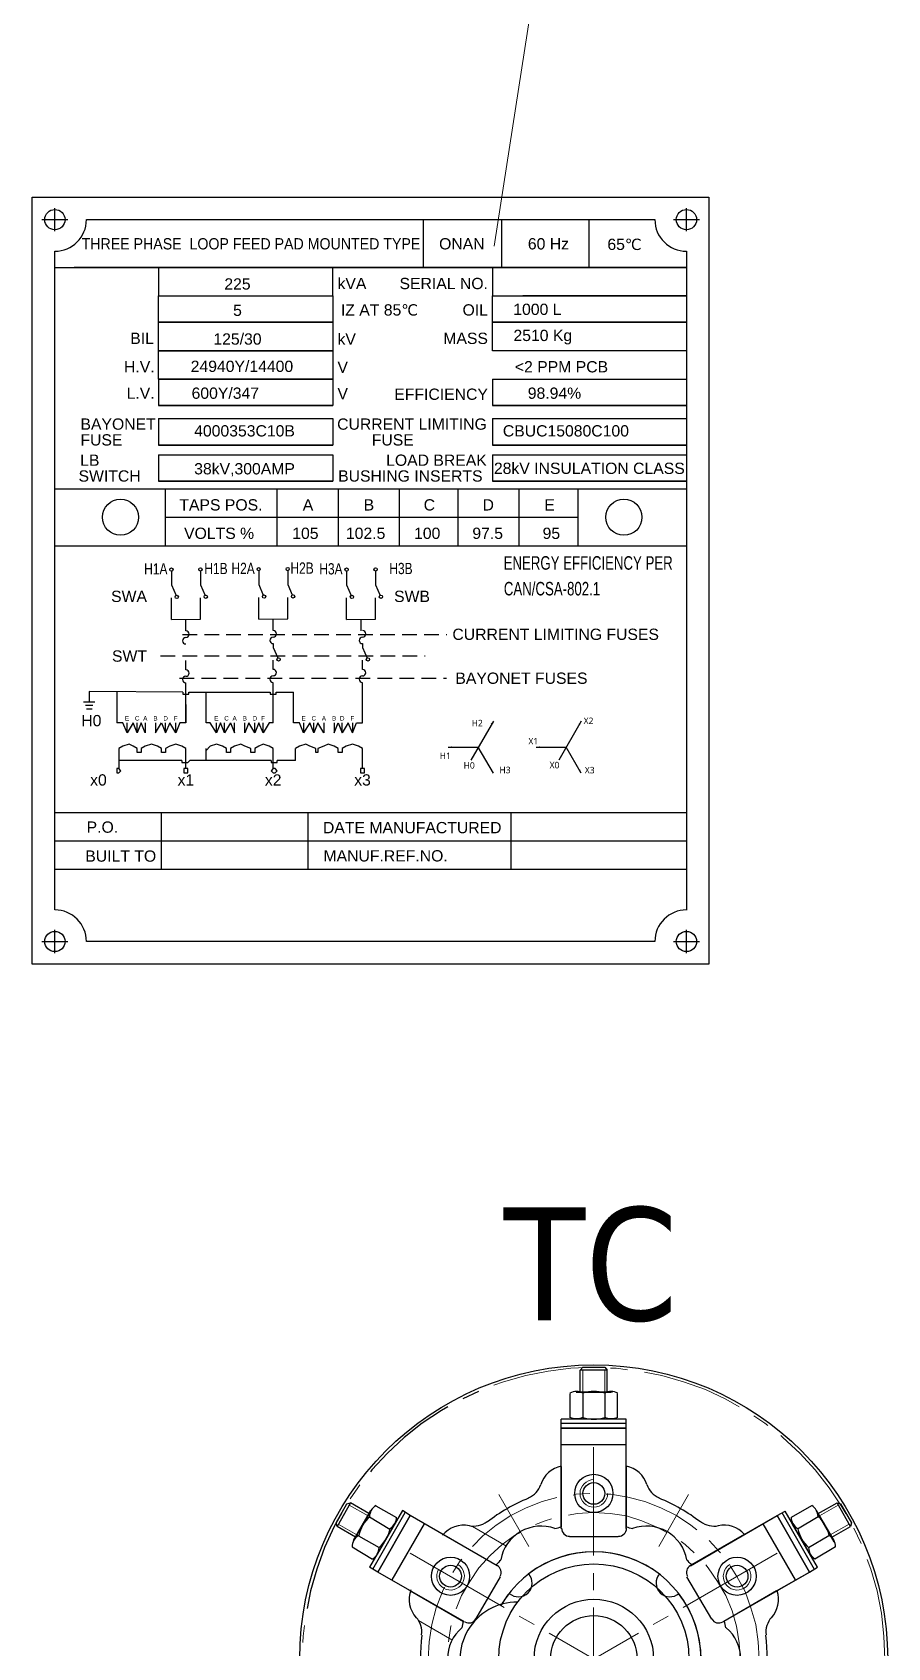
# Model space of a CAD drawing. Header units: millimetres. Extents: x 124493 to 133608, y -169944 to -164394.
# Drawn here: x 126822.2 to 127011.8, y -165937.2 to -165579.3 of the extents above; entities that cross this region are included whole.
import ezdxf
from ezdxf.enums import TextEntityAlignment as Align

# ---------------------------------------------------------------- set-up
doc = ezdxf.new("R2010")
doc.units = ezdxf.units.MM
doc.header["$LTSCALE"] = 13
doc.linetypes.add('CENTER', pattern=[50.8, 31.75, -6.35, 6.35, -6.35])
doc.linetypes.add('DASHED', pattern=[0.75, 0.5, -0.25])
for name, color, linetype in [('01', 7, 'Continuous'), ('2', 3, 'Continuous'), ('3中心线层', 1, 'CENTER'), ('4虚线层', 6, 'DASHED'), ('CORE', 5, 'Continuous'), ('PDF_几何图形', 7, 'Continuous'), ('´ÖÊµÏß', 7, 'Continuous'), ('µã»®Ïß', 7, 'Continuous'), ('Ï¸ÊµÏß', 7, 'Continuous'), ('Ï¸Ïß', 7, 'Continuous'), ('粗实线', 4, 'Continuous')]:
    doc.layers.add(name, color=color, linetype=linetype)
doc.layers.add('标注、文本', color=3, linetype='Continuous', lineweight=25)
doc.layers.add('铁心', color=3, linetype='Continuous', lineweight=0)
doc.styles.add('Arial_txtstyle_2.50_0_0', font='arial.ttf')
doc.styles.add('Note Text (ANSI)', font='arial.ttf')
doc.styles.add('Tahoma$001', font='tahoma.ttf', dxfattribs={"height": 2.159784})
doc.styles.add('宋体', font='Microsoft YaHei.ttf', dxfattribs={"width": 0.6})

# ---------------------------------------------------------------- blocks, each defined once
blk = doc.blocks.new('A$C1C575266')
at = {"layer": '01', "color": 4}
for points in [[(301.6, 163.55), (298.75, 162.22)], [(296, 160.71), (294.84, 160.09), (291.28, 157.77), (287.99, 155.11), (284.88, 152.26), (282.04, 149.15), (281.77, 148.8)], [(276.44, 141.15), (275.1, 138.75), (273.33, 134.93), (271.9, 130.93), (270.75, 126.93), (270.13, 123.73)]]:
    blk.add_lwpolyline(points, dxfattribs=at)
blk.add_circle((322.77, 114.45), 54, dxfattribs=at)
at = {"layer": '´ÖÊµÏß', "color": 7, "lineweight": 25}
for points in [[(316.8, 138.39), (316.8, 156.8)], [(328.71, 156.8), (316.8, 156.8)], [(316.8, 149.77), (316.8, 156.8), (328.71, 156.8), (316.8, 156.8)], [(328.71, 138.39), (328.71, 156.8)], [(328.71, 149.77), (328.71, 156.8)], [(328.71, 153.77), (316.8, 153.77)], [(316.8, 149.77), (316.8, 138.66)], [(316.8, 149.77), (316.8, 138.66)], [(328.71, 149.77), (328.71, 138.66)], [(328.71, 149.77), (328.71, 138.66)], [(289.06, 140.79), (283.1, 130.39)], [(289.15, 126.93), (283.1, 130.39), (289.06, 140.79), (283.1, 130.39)], [(305.06, 131.55), (289.06, 140.79)], [(295.11, 137.33), (289.06, 140.79)], [(340.53, 131.55), (356.45, 140.79)], [(350.4, 137.33), (356.45, 140.79), (362.4, 130.39), (356.45, 140.79)], [(362.4, 130.39), (356.45, 140.79)], [(291.64, 139.28), (285.68, 128.97)], [(295.11, 137.33), (304.8, 131.73)], [(295.11, 137.33), (304.8, 131.73)], [(327.29, 136.88), (318.31, 136.88)], [(350.4, 137.33), (340.71, 131.73)], [(350.4, 137.33), (340.71, 131.73)], [(359.83, 128.97), (353.87, 139.28)], [(299.02, 121.24), (283.1, 130.39)], [(305.6, 129.5), (301.06, 121.77)], [(344.45, 121.77), (339.91, 129.5)], [(346.49, 121.24), (362.4, 130.39)], [(356.36, 126.93), (362.4, 130.39)], [(289.15, 126.93), (298.84, 121.33)], [(289.15, 126.93), (298.84, 121.33)], [(356.36, 126.93), (346.67, 121.33)], [(356.36, 126.93), (346.67, 121.33)], [(299.02, 107.63), (283.1, 98.39)], [(289.15, 101.95), (298.84, 107.55)], [(289.15, 101.95), (298.84, 107.55)], [(301.06, 107.1), (305.6, 99.37)], [(339.91, 99.37), (344.45, 107.1)], [(346.49, 107.63), (362.4, 98.39)], [(356.36, 101.95), (346.67, 107.55)], [(356.36, 101.95), (346.67, 107.55)], [(289.15, 101.95), (283.1, 98.39)], [(356.36, 101.95), (362.4, 98.39), (356.45, 88.08), (362.4, 98.39)], [(283.1, 98.39), (289.06, 88.08)], [(295.11, 91.54), (289.06, 88.08), (283.1, 98.39), (289.06, 88.08)], [(285.68, 99.9), (291.64, 89.59)], [(353.87, 89.59), (359.83, 99.9)], [(356.45, 88.08), (362.4, 98.39)], [(305.06, 97.32), (289.06, 88.08)], [(295.11, 91.54), (304.8, 97.14)], [(295.11, 91.54), (304.8, 97.14)], [(340.53, 97.32), (356.45, 88.08)], [(350.4, 91.54), (340.71, 97.14)], [(350.4, 91.54), (340.71, 97.14)], [(318.31, 91.99), (327.29, 91.99)], [(316.8, 90.48), (316.8, 72.07)], [(316.8, 79.01), (316.8, 90.21)], [(328.71, 90.48), (328.71, 72.07)], [(328.71, 79.01), (328.71, 90.21)], [(350.4, 91.54), (356.45, 88.08)], [(322.49, 84.34), (322.49, 86.03)], [(323.11, 84.34), (323.11, 86.03)], [(320.71, 84.34), (322.49, 84.34)], [(320.71, 83.72), (322.49, 83.72)], [(322.49, 82.03), (322.49, 83.72)], [(323.11, 84.34), (324.8, 84.34)], [(323.11, 82.03), (323.11, 83.72)], [(323.11, 83.72), (324.8, 83.72)], [(316.8, 79.1), (316.8, 72.07)], [(328.71, 79.1), (328.71, 72.07), (316.8, 72.07), (328.71, 72.07)], [(316.8, 75.1), (328.71, 75.1)], [(316.8, 72.07), (328.71, 72.07)]]:
    blk.add_lwpolyline(points, dxfattribs=at)
for centre, radius in [((322.8, 144.84), 3.51), ((322.8, 144.84), 2), ((296.48, 129.64), 3.51), ((296.48, 129.64), 2), ((322.8, 114.44), 17.47), ((349.11, 129.64), 3.51), ((349.11, 129.64), 2), ((322.8, 114.44), 10.98), ((322.8, 114.44), 7.96), ((296.48, 99.23), 3.51), ((296.48, 99.23), 2), ((349.11, 99.23), 3.51), ((349.11, 99.23), 2), ((322.8, 84.03), 4.22)]:
    blk.add_circle(centre, radius, dxfattribs=at)
for points in [[(316.82, 149.85), (315.04, 149.49), (313.59, 148.19), (313.04, 146.46)], [(332.56, 146.46), (332, 148.19), (330.56, 149.49), (328.78, 149.85)], [(332.56, 146.46), (332, 148.19), (330.56, 149.49), (328.78, 149.85)], [(310.78, 144.02), (311.86, 144.46), (312.69, 145.36), (313.05, 146.48)], [(332.54, 146.48), (332.9, 145.36), (333.74, 144.46), (334.82, 144.02)], [(332.54, 146.48), (332.9, 145.36), (333.74, 144.46), (334.82, 144.02)], [(310.79, 143.96), (308.08, 142.86), (305.54, 141.39), (303.24, 139.6)], [(342.36, 139.6), (340.05, 141.39), (337.51, 142.86), (334.81, 143.96)], [(299.91, 138.93), (301.06, 138.68), (302.25, 138.95), (303.18, 139.67)], [(342.42, 139.67), (343.34, 138.95), (344.54, 138.68), (345.68, 138.93)], [(299.95, 138.9), (298.1, 139.3), (296.19, 138.63), (295, 137.17)], [(316.81, 138.64), (316.41, 138.54), (316.01, 138.43), (315.62, 138.32)], [(316.89, 138.44), (316.89, 137.63), (317.54, 136.97), (318.35, 136.97)], [(327.33, 136.97), (328.14, 136.97), (328.8, 137.63), (328.8, 138.44)], [(329.98, 138.32), (329.58, 138.44), (329.18, 138.54), (328.78, 138.64)], [(350.47, 137.32), (349.27, 138.68), (347.42, 139.29), (345.65, 138.9)], [(334.85, 130.01), (327.75, 135.5), (317.84, 135.5), (310.74, 130.01)], [(305.71, 132.59), (305.41, 132.31), (305.11, 132.02), (304.83, 131.72)], [(305.58, 129.62), (305.98, 130.32), (305.74, 131.21), (305.04, 131.62)], [(340.56, 131.62), (339.85, 131.21), (339.61, 130.32), (340.02, 129.62)], [(340.77, 131.72), (340.48, 132.02), (340.19, 132.31), (339.89, 132.6)], [(289.21, 127.15), (288.54, 125.38), (288.92, 123.39), (290.19, 122)], [(307.23, 126.49), (306.68, 125.79), (306.19, 125.05), (305.74, 124.28)], [(338.37, 102.38), (343.86, 109.48), (343.86, 119.39), (338.37, 126.49)], [(355.41, 122), (356.63, 123.34), (357.03, 125.24), (356.46, 126.96)], [(291.16, 118.87), (291.32, 120.03), (290.96, 121.2), (290.17, 122.07)], [(299.13, 121.26), (299.83, 120.85), (300.73, 121.09), (301.13, 121.79)], [(344.46, 121.79), (344.87, 121.09), (345.77, 120.85), (346.47, 121.26)], [(355.43, 122.07), (354.64, 121.2), (354.28, 120.03), (354.44, 118.87)], [(291.23, 118.79), (290.83, 115.9), (290.83, 112.97), (291.23, 110.08)], [(298.84, 121.36), (298.73, 120.96), (298.62, 120.56), (298.53, 120.16)], [(347.07, 120.16), (346.97, 120.56), (346.87, 120.96), (346.75, 121.36)], [(354.37, 110.08), (354.77, 112.97), (354.77, 115.9), (354.37, 118.79)], [(290.17, 106.89), (290.96, 107.76), (291.32, 108.93), (291.16, 110.09)], [(354.44, 110.09), (354.28, 108.93), (354.64, 107.76), (355.43, 106.89)], [(290.19, 106.88), (288.97, 105.53), (288.57, 103.63), (289.14, 101.91)], [(298.53, 108.72), (298.62, 108.31), (298.73, 107.91), (298.84, 107.52)], [(301.13, 107.17), (300.73, 107.87), (299.83, 108.11), (299.13, 107.71)], [(346.47, 107.71), (345.77, 108.11), (344.87, 107.87), (344.46, 107.17)], [(346.76, 107.52), (346.87, 107.91), (346.98, 108.31), (347.07, 108.72)], [(356.46, 101.91), (357.03, 103.63), (356.63, 105.53), (355.41, 106.88)], [(305.89, 104.34), (306.3, 103.66), (306.74, 103.01), (307.23, 102.38)], [(305.04, 97.34), (305.74, 97.75), (305.98, 98.64), (305.58, 99.34)], [(310.74, 98.86), (317.84, 93.37), (327.76, 93.37), (334.85, 98.86)], [(340.02, 99.34), (339.61, 98.64), (339.85, 97.75), (340.56, 97.34)], [(304.83, 97.15), (305.11, 96.85), (305.41, 96.56), (305.71, 96.28)], [(339.89, 96.28), (340.19, 96.56), (340.48, 96.85), (340.77, 97.15)], [(318.35, 91.99), (317.54, 91.99), (316.89, 91.33), (316.89, 90.52)], [(328.8, 90.52), (328.8, 91.33), (328.14, 91.99), (327.33, 91.99)], [(295.12, 91.55), (296.33, 90.19), (298.17, 89.58), (299.95, 89.97)], [(303.18, 89.29), (302.25, 90.01), (301.06, 90.28), (299.91, 90.03)], [(303.24, 89.27), (305.54, 87.48), (308.08, 86.02), (310.79, 84.92)], [(315.62, 90.56), (316.01, 90.44), (316.41, 90.33), (316.81, 90.23)], [(328.78, 90.23), (329.18, 90.33), (329.58, 90.44), (329.98, 90.56)], [(334.81, 84.92), (337.51, 86.02), (340.05, 87.48), (342.36, 89.27)], [(345.68, 90.03), (344.54, 90.28), (343.34, 90.01), (342.42, 89.29)], [(345.65, 89.97), (347.42, 89.58), (349.27, 90.19), (350.47, 91.55)], [(323.1, 86.1), (322.9, 86.13), (322.7, 86.13), (322.49, 86.1)], [(313.05, 82.49), (312.69, 83.6), (311.86, 84.5), (310.78, 84.94)], [(320.73, 84.34), (320.7, 84.13), (320.7, 83.93), (320.73, 83.73)], [(324.87, 83.73), (324.9, 83.93), (324.9, 84.13), (324.87, 84.34)], [(334.82, 84.94), (333.74, 84.5), (332.9, 83.6), (332.54, 82.49)], [(313.04, 82.41), (313.59, 80.68), (315.04, 79.38), (316.82, 79.02)], [(322.49, 81.97), (322.7, 81.94), (322.9, 81.94), (323.1, 81.97)], [(328.78, 79.02), (330.56, 79.38), (332, 80.68), (332.56, 82.41)]]:
    blk.add_open_spline(points, degree=3, dxfattribs=at)
for points, knots in [([(315.66, 138.39), (313.58, 139.14), (311.27, 138.94), (309.35, 137.83), (307.43, 136.72), (306.1, 134.83), (305.71, 132.65)], [0, 0, 0, 0, 1, 1, 1, 2, 2, 2, 2]), ([(339.88, 132.65), (339.49, 134.83), (338.16, 136.73), (336.24, 137.83), (334.33, 138.94), (332.02, 139.14), (329.93, 138.39)], [0, 0, 0, 0, 1, 1, 1, 2, 2, 2, 2]), ([(305.89, 104.34), (310.44, 96.71), (319.54, 93.08), (328.1, 95.47), (336.66, 97.87), (342.55, 105.69), (342.49, 114.58), (342.42, 123.46), (336.42, 131.21), (327.83, 133.47), (319.23, 135.74), (310.19, 131.98), (305.74, 124.28)], [0, 0, 0, 0, 1, 1, 1, 2, 2, 2, 3, 3, 3, 4, 4, 4, 4]), ([(307.26, 126.49), (308.26, 125.61), (309.78, 125.66), (310.72, 126.6), (311.67, 127.55), (311.72, 129.06), (310.83, 130.07)], [0, 0, 0, 0, 1, 1, 1, 2, 2, 2, 2]), ([(334.85, 130.07), (333.97, 129.06), (334.02, 127.55), (334.96, 126.6), (335.91, 125.66), (337.43, 125.61), (338.43, 126.49)], [0, 0, 0, 0, 1, 1, 1, 2, 2, 2, 2]), ([(308.83, 124.88), (305.06, 124.94), (301.55, 122.96), (299.64, 119.71), (297.74, 116.45), (297.74, 112.42), (299.64, 109.16), (301.55, 105.91), (305.06, 103.93), (308.83, 103.99)], [0, 0, 0, 0, 1, 1, 1, 2, 2, 2, 3, 3, 3, 3]), ([(298.58, 120.18), (296.88, 118.75), (295.91, 116.65), (295.91, 114.44), (295.91, 112.22), (296.88, 110.12), (298.58, 108.69)], [0, 0, 0, 0, 1, 1, 1, 2, 2, 2, 2]), ([(347.11, 108.69), (348.8, 110.12), (349.78, 112.22), (349.78, 114.44), (349.78, 116.65), (348.8, 118.75), (347.11, 120.18)], [0, 0, 0, 0, 1, 1, 1, 2, 2, 2, 2]), ([(310.83, 98.89), (311.72, 99.9), (311.67, 101.41), (310.72, 102.36), (309.78, 103.3), (308.26, 103.35), (307.26, 102.47)], [0, 0, 0, 0, 1, 1, 1, 2, 2, 2, 2]), ([(338.43, 102.47), (337.43, 103.35), (335.91, 103.3), (334.96, 102.36), (334.02, 101.41), (333.97, 99.9), (334.85, 98.89)], [0, 0, 0, 0, 1, 1, 1, 2, 2, 2, 2]), ([(305.71, 96.31), (306.1, 94.13), (307.43, 92.24), (309.35, 91.13), (311.27, 90.02), (313.58, 89.82), (315.66, 90.57)], [0, 0, 0, 0, 1, 1, 1, 2, 2, 2, 2]), ([(329.93, 90.57), (332.02, 89.82), (334.33, 90.02), (336.24, 91.13), (338.16, 92.24), (339.49, 94.13), (339.88, 96.31)], [0, 0, 0, 0, 1, 1, 1, 2, 2, 2, 2])]:
    blk.add_open_spline(points, degree=3, knots=knots, dxfattribs=at)
at = {"layer": 'Ï¸ÊµÏß', "color": 7, "lineweight": 5}
for points, knots in [([(322.8, 147.37), (321.4, 147.37), (320.26, 146.24), (320.26, 144.84), (320.26, 143.44), (321.4, 142.31), (322.8, 142.31), (324.2, 142.31), (325.33, 143.44), (325.33, 144.84)], [0, 0, 0, 0, 1, 1, 1, 2, 2, 2, 3, 3, 3, 3]), ([(294.29, 130.9), (293.59, 129.69), (294.01, 128.14), (295.22, 127.44), (296.43, 126.74), (297.98, 127.16), (298.68, 128.37)], [0, 0, 0, 0, 1, 1, 1, 2, 2, 2, 2]), ([(347.76, 131.78), (346.59, 131.04), (346.23, 129.49), (346.95, 128.31), (347.68, 127.13), (349.22, 126.75), (350.41, 127.46), (351.6, 128.17), (352, 129.7), (351.31, 130.9)], [0, 0, 0, 0, 1, 1, 1, 2, 2, 2, 3, 3, 3, 3]), ([(298.68, 100.5), (298.16, 101.4), (297.15, 101.89), (296.13, 101.74), (295.1, 101.6), (294.27, 100.84), (294.02, 99.84), (293.78, 98.83), (294.16, 97.78), (295, 97.18), (295.84, 96.57), (296.97, 96.54), (297.84, 97.09)], [0, 0, 0, 0, 1, 1, 1, 2, 2, 2, 3, 3, 3, 4, 4, 4, 4]), ([(350.29, 101.48), (349.06, 102.12), (347.54, 101.66), (346.88, 100.44), (346.23, 99.22), (346.67, 97.7), (347.88, 97.02), (349.09, 96.35), (350.61, 96.77), (351.31, 97.97)], [0, 0, 0, 0, 1, 1, 1, 2, 2, 2, 3, 3, 3, 3])]:
    blk.add_open_spline(points, degree=3, knots=knots, dxfattribs=at)
blk.add_open_spline([(298.68, 128.37), (299.36, 129.55), (298.99, 131.05), (297.84, 131.78)], degree=3, dxfattribs=at)
at = {"layer": 'Ï¸Ïß', "color": 7, "lineweight": 30}
for points in [[(320.26, 167.46), (320.8, 168)], [(320.26, 163.46), (320.26, 167.46)], [(325.24, 167.46), (320.26, 167.46)], [(320.8, 168), (324.8, 168)], [(324.8, 168), (325.24, 167.46)], [(325.24, 163.46), (325.24, 167.46)], [(318.4, 163.2), (318.4, 158.75)], [(319.55, 163.46), (325.95, 163.46)], [(326.22, 163.46), (319.55, 163.46)], [(320.8, 163.2), (320.8, 158.75)], [(324.8, 163.2), (324.8, 158.75)], [(327.11, 163.2), (327.11, 158.75)], [(326.58, 158.49), (316.8, 158.49)], [(316.8, 156.8), (316.8, 158.49)], [(316.8, 157.77), (328.71, 157.77)], [(328.71, 158.49), (319.55, 158.49)], [(328.71, 156.8), (328.71, 158.49)], [(275.46, 139.46), (277.42, 142.93)], [(278.13, 143.11), (275.64, 138.75)], [(277.42, 142.93), (278.13, 143.11)], [(281.5, 141.15), (278.13, 143.11)], [(282.75, 142.57), (286.57, 140.44)], [(362.76, 142.57), (359.03, 140.44)], [(364, 141.15), (367.47, 143.11)], [(367.47, 143.11), (368.09, 142.93)], [(369.96, 138.75), (367.47, 143.11)], [(368.09, 142.93), (370.14, 139.46)], [(275.64, 138.75), (275.46, 139.46)], [(282.04, 141.95), (278.66, 136.17)], [(278.66, 136.17), (281.86, 141.68)], [(281.59, 140.53), (285.33, 138.31)], [(286.57, 139.82), (281.59, 131.28)], [(282.22, 130.93), (288.17, 141.33)], [(287.64, 141.68), (283.02, 133.68)], [(289.06, 140.79), (287.64, 141.68)], [(356.45, 140.79), (357.96, 141.59)], [(357.34, 141.33), (363.29, 130.93)], [(362.85, 133.15), (357.96, 141.59)], [(364, 140.53), (360.18, 138.31)], [(363.65, 141.68), (366.85, 136.17)], [(366.94, 135.91), (363.65, 141.68)], [(370.14, 139.46), (369.96, 138.75)], [(279.02, 136.79), (275.64, 138.75)], [(279.55, 137.06), (283.37, 134.93)], [(363.91, 131.28), (359.29, 139.19)], [(365.96, 137.06), (362.23, 134.84)], [(366.49, 136.79), (369.96, 138.75)], [(278.39, 135.02), (282.13, 132.79)], [(367.2, 135.02), (363.38, 132.79)], [(283.1, 130.39), (281.59, 131.28)], [(362.4, 130.39), (363.91, 131.28)], [(283.1, 98.39), (281.59, 97.59)], [(288.17, 87.54), (282.22, 97.94)], [(363.29, 97.94), (357.34, 87.54)], [(362.4, 98.39), (363.91, 97.59)], [(278.39, 93.86), (282.13, 96.08)], [(281.59, 97.59), (286.22, 89.68)], [(282.66, 95.72), (287.64, 87.19)], [(357.96, 87.19), (362.49, 95.19)], [(359.03, 89.05), (363.91, 97.59)], [(367.2, 93.86), (363.38, 96.08)], [(279.02, 92.08), (275.64, 90.03)], [(278.57, 92.97), (281.86, 87.19)], [(281.86, 87.19), (278.66, 92.7)], [(279.55, 91.81), (283.37, 93.94)], [(365.96, 91.81), (362.14, 93.94)], [(363.47, 86.92), (366.85, 92.7)], [(366.85, 92.7), (363.65, 87.19)], [(366.49, 92.08), (369.96, 90.03)], [(275.37, 89.41), (275.64, 90.12)], [(277.42, 85.94), (275.37, 89.41)], [(275.64, 90.12), (278.13, 85.77)], [(281.59, 88.34), (285.33, 90.57)], [(364, 88.34), (360.18, 90.48)], [(367.47, 85.77), (369.96, 90.03)], [(370.14, 89.41), (368.09, 85.94)], [(369.96, 90.03), (370.14, 89.41)], [(281.5, 87.72), (278.13, 85.77)], [(282.75, 86.3), (286.57, 88.43)], [(289.06, 88.08), (287.64, 87.19)], [(356.45, 88.08), (357.96, 87.19)], [(362.76, 86.3), (359.03, 88.43)], [(364, 87.72), (367.47, 85.77)], [(278.13, 85.77), (277.42, 85.94)], [(368.09, 85.94), (367.47, 85.77)], [(316.8, 72.07), (316.8, 70.39)], [(328.71, 72.07), (328.71, 70.39)], [(328.71, 71.1), (316.8, 71.1)], [(316.8, 70.39), (325.95, 70.39)], [(318.4, 65.67), (318.4, 70.03)], [(318.93, 70.39), (328.71, 70.39)], [(320.8, 65.67), (320.8, 70.03)], [(324.8, 65.67), (324.8, 70.03)], [(327.11, 65.67), (327.11, 70.03)], [(319.29, 65.41), (325.95, 65.41)], [(325.95, 65.41), (319.55, 65.41)], [(320.26, 65.41), (320.26, 61.41)], [(325.24, 65.41), (325.24, 61.41)], [(320.8, 60.87), (320.26, 61.41)], [(320.26, 61.41), (325.24, 61.41)], [(324.8, 60.87), (320.8, 60.87)], [(325.24, 61.41), (324.8, 60.87)]]:
    blk.add_lwpolyline(points, dxfattribs=at)
at = {"layer": 'Ï¸Ïß', "color": 7, "lineweight": 5}
for points in [[(320.8, 163.46), (320.8, 167.46)], [(324.8, 163.46), (324.8, 167.46)], [(281.33, 140.71), (277.86, 142.66)], [(364.27, 140.71), (367.65, 142.66)], [(279.28, 137.24), (275.81, 139.19)], [(366.23, 137.24), (369.69, 139.19)], [(279.28, 91.63), (275.81, 89.68)], [(366.23, 91.63), (369.69, 89.68)], [(281.33, 88.17), (277.86, 86.21)], [(364.27, 88.17), (367.65, 86.21)], [(320.8, 65.41), (320.8, 61.41)], [(324.8, 65.41), (324.8, 61.41)]]:
    blk.add_lwpolyline(points, dxfattribs=at)
at = {"layer": 'Ï¸Ïß', "color": 7, "lineweight": 30}
for points in [[(320.79, 163.25), (320.05, 163.65), (319.15, 163.65), (318.41, 163.26)], [(324.79, 163.25), (323.49, 163.65), (322.1, 163.65), (320.8, 163.25)], [(327.2, 163.25), (326.45, 163.65), (325.55, 163.65), (324.8, 163.25)], [(318.4, 158.87), (319.15, 158.47), (320.05, 158.47), (320.79, 158.87)], [(320.8, 158.78), (322.1, 158.39), (323.49, 158.39), (324.79, 158.78)], [(324.8, 158.87), (325.55, 158.47), (326.45, 158.47), (327.19, 158.87)], [(282.79, 142.64), (282.07, 142.19), (281.62, 141.41), (281.59, 140.57)], [(364, 140.57), (363.97, 141.41), (363.53, 142.19), (362.81, 142.63)], [(281.63, 140.57), (280.63, 139.65), (279.94, 138.44), (279.63, 137.12)], [(285.38, 138.42), (286.09, 138.87), (286.54, 139.64), (286.57, 140.49)], [(359.03, 140.49), (359.05, 139.64), (359.5, 138.87), (360.22, 138.42)], [(366.05, 137.12), (365.75, 138.44), (365.05, 139.65), (364.06, 140.57)], [(279.59, 137.12), (278.87, 136.68), (278.42, 135.9), (278.39, 135.06)], [(283.43, 134.97), (284.42, 135.9), (285.12, 137.1), (285.42, 138.43)], [(360.26, 138.34), (360.57, 137.01), (361.26, 135.81), (362.26, 134.88)], [(367.2, 135.05), (367.18, 135.9), (366.73, 136.68), (366.01, 137.12)], [(282.18, 132.82), (282.89, 133.27), (283.34, 134.04), (283.37, 134.89)], [(362.23, 134.89), (362.25, 134.04), (362.7, 133.27), (363.42, 132.82)], [(283.37, 93.98), (283.34, 94.83), (282.89, 95.6), (282.18, 96.05)], [(363.42, 96.05), (362.7, 95.6), (362.25, 94.83), (362.23, 93.98)], [(278.39, 93.91), (278.42, 93.06), (278.87, 92.28), (279.59, 91.84)], [(285.42, 90.53), (285.12, 91.86), (284.42, 93.06), (283.43, 93.99)], [(362.26, 93.99), (361.26, 93.06), (360.57, 91.86), (360.26, 90.53)], [(366.01, 91.84), (366.73, 92.28), (367.17, 93.06), (367.2, 93.9)], [(279.63, 91.84), (279.94, 90.52), (280.63, 89.31), (281.63, 88.39)], [(286.57, 88.47), (286.54, 89.32), (286.09, 90.09), (285.38, 90.54)], [(360.22, 90.54), (359.5, 90.09), (359.05, 89.32), (359.03, 88.47)], [(364.06, 88.39), (365.05, 89.31), (365.75, 90.52), (366.05, 91.84)], [(281.59, 88.39), (281.62, 87.55), (282.07, 86.77), (282.79, 86.33)], [(362.8, 86.32), (363.52, 86.77), (363.97, 87.55), (364, 88.39)], [(320.79, 70.09), (320.05, 70.49), (319.15, 70.49), (318.4, 70.09)], [(324.79, 70.09), (323.49, 70.49), (322.1, 70.49), (320.8, 70.09)], [(327.19, 70.09), (326.45, 70.49), (325.55, 70.49), (324.8, 70.09)], [(318.4, 65.71), (319.15, 65.31), (320.04, 65.31), (320.79, 65.71)], [(320.8, 65.71), (322.1, 65.31), (323.49, 65.31), (324.79, 65.71)], [(324.8, 65.71), (325.55, 65.31), (326.44, 65.31), (327.19, 65.7)]]:
    blk.add_open_spline(points, degree=3, dxfattribs=at)
at = {"layer": 'µã»®Ïß', "color": 1, "lineweight": 15, "true_color": 0xff0000}
for points in [[(322.75, 168), (318.58, 167.82), (314.4, 167.29), (310.31, 166.49), (306.22, 165.33), (304.44, 164.71)], [(328.98, 167.55), (326.93, 167.82), (325.87, 167.82)], [(349.51, 160.71), (347.02, 162.13), (343.29, 163.91), (339.29, 165.33), (335.29, 166.49), (332.09, 167.11)], [(354.76, 157.33), (354.22, 157.77), (352.18, 159.11)], [(369.07, 141.15), (368.36, 142.39), (366.05, 145.86), (363.47, 149.15), (360.63, 152.26), (357.51, 155.11), (357.16, 155.46)], [(322.75, 153.33), (322.75, 139.37)], [(322.75, 133.42), (322.75, 153.33)], [(279.82, 146.4), (279.46, 145.86), (278.04, 143.82)], [(316, 144.08), (313.33, 143.37), (310.4, 142.22), (307.55, 140.79), (304.89, 139.02), (302.4, 137.06), (300.53, 135.1)], [(310.84, 135.1), (305.33, 144.62)], [(322.04, 144.8), (319.55, 144.71), (319.02, 144.53)], [(341.69, 138.13), (340.62, 139.02), (337.96, 140.79), (335.11, 142.22), (332.18, 143.37), (329.07, 144.17), (325.95, 144.71), (325.07, 144.71)], [(334.76, 135.1), (340.18, 144.62)], [(315.02, 140.17), (313.86, 139.82), (312.09, 139.11)], [(336.18, 137.68), (334.4, 138.66), (331.64, 139.82), (328.8, 140.71), (325.78, 141.15), (322.75, 141.33), (319.73, 141.15), (318.13, 140.88)], [(309.33, 137.68), (308.44, 137.24), (305.95, 135.46), (303.73, 133.42), (301.68, 131.19), (300, 128.7), (298.48, 126.13), (297.51, 123.64)], [(306.66, 135.19), (300.53, 138.75)], [(371.92, 135.64), (370.58, 138.48)], [(306.31, 123.9), (289.06, 133.86)], [(341.25, 133.95), (339.56, 135.46), (338.84, 135.99)], [(356.45, 133.86), (339.2, 123.9)], [(346.05, 133.95), (345.33, 134.75), (344, 136.17)], [(298.57, 132.79), (298.13, 132.26), (296.88, 130.3)], [(349.69, 114.39), (349.51, 117.41), (348.98, 120.44), (348.18, 123.28), (347.02, 126.13), (345.51, 128.7), (343.82, 131.19), (343.38, 131.73)], [(353.16, 114.39), (352.98, 117.59), (352.54, 120.79), (351.65, 123.81), (350.58, 126.84), (349.07, 129.59), (347.82, 131.55)], [(376.27, 114.39), (376.09, 118.66), (375.65, 122.84), (374.85, 126.93), (373.69, 130.93), (372.98, 132.7)], [(295.37, 127.64), (295.02, 126.84), (293.86, 123.81), (293.06, 120.79), (292.53, 117.59), (292.35, 114.39), (292.53, 111.28), (292.71, 109.95)], [(322.75, 127.1), (322.75, 130.22)], [(311.82, 120.79), (309.06, 122.3)], [(322.75, 104.97), (322.75, 123.9)], [(336.44, 122.3), (333.69, 120.79)], [(269.68, 120.61), (269.41, 118.66), (269.33, 117.5)], [(296.71, 117.95), (290.57, 121.5)], [(296.62, 120.61), (296.53, 120.44), (296.08, 117.59)], [(331.02, 119.19), (314.58, 109.68)], [(331.02, 109.68), (314.58, 119.19)], [(269.24, 114.39), (269.41, 110.21), (269.86, 106.03), (270.75, 101.95), (271.9, 97.86), (272.53, 96.17)], [(296.26, 114.39), (283.9, 114.39)], [(302.04, 114.39), (290.84, 114.39)], [(322.13, 114.39), (295.2, 114.39)], [(295.82, 114.39), (296, 111.46), (296.53, 108.43), (297.33, 105.5), (298.48, 102.75), (300, 100.08), (301.68, 97.68), (302.13, 97.14)], [(302.66, 114.39), (299.46, 114.39)], [(308.44, 114.39), (305.24, 114.39)], [(324.8, 114.39), (305.77, 114.39)], [(322.75, 114.39), (311.55, 114.39)], [(319.46, 112.52), (322.75, 114.39)], [(322.75, 110.57), (322.75, 114.39), (326.58, 114.39)], [(322.75, 114.39), (342.49, 114.39)], [(331.11, 114.39), (327.91, 114.39)], [(361.6, 114.39), (346.67, 114.39), (334.31, 114.39)], [(346.67, 114.39), (354.67, 114.39)], [(348.98, 108.26), (348.98, 108.43), (349.51, 111.28)], [(352.54, 108.43), (352.98, 111.28), (352.98, 111.37)], [(375.92, 108.26), (376.09, 110.21), (376.18, 111.28)], [(293.33, 106.92), (293.86, 105.06), (294.22, 104.08)], [(311.82, 108.08), (309.06, 106.48)], [(336.44, 106.48), (333.69, 108.08)], [(306.31, 104.97), (289.06, 95.01)], [(336.18, 91.19), (337.07, 91.63), (339.56, 93.41), (341.78, 95.37), (343.82, 97.68), (345.51, 100.08), (347.02, 102.75), (348, 105.23)], [(356.45, 95.01), (339.2, 104.97)], [(341.69, 90.65), (343.11, 91.81), (345.33, 94.12), (347.38, 96.52), (349.07, 99.19), (350.58, 102.03), (351.65, 105.06), (351.82, 105.5)], [(369.07, 87.72), (370.49, 90.12), (372.18, 93.94), (373.69, 97.86), (374.85, 101.95), (375.47, 105.15)], [(295.37, 101.23), (296.44, 99.19), (298.13, 96.52), (300.17, 94.12), (302.4, 91.81), (304.89, 89.85), (307.55, 88.08)], [(322.75, 98.57), (322.75, 101.77)], [(304.35, 94.92), (305.95, 93.41), (306.75, 92.88)], [(322.75, 75.54), (322.75, 95.46)], [(322.75, 95.01), (322.75, 69.05)], [(273.68, 93.23), (274.93, 90.39)], [(310.84, 93.68), (305.33, 84.25)], [(334.76, 93.68), (340.18, 84.25)], [(309.33, 91.19), (311.11, 90.21), (313.86, 89.05), (316.8, 88.17), (319.73, 87.72), (322.75, 87.54), (325.78, 87.72), (327.47, 87.99)], [(330.49, 88.7), (331.64, 89.05), (333.42, 89.77)], [(276.44, 87.72), (277.15, 86.48), (279.46, 83.01), (282.04, 79.63), (284.88, 76.61), (287.99, 73.76), (288.35, 73.41)], [(310.31, 86.74), (310.4, 86.65), (313.06, 85.59)], [(316, 84.79), (316.44, 84.7), (319.55, 84.17), (322.75, 83.99), (325.95, 84.17), (329.07, 84.7), (332.18, 85.5), (333.87, 86.21)], [(336.62, 87.45), (337.96, 88.08), (339.2, 88.97)], [(365.69, 82.48), (366.05, 83.01), (367.47, 85.05)], [(349.51, 68.07), (350.76, 68.79), (354.22, 71.1), (357.51, 73.76), (360.63, 76.61), (363.47, 79.63), (363.74, 80.08)], [(290.84, 71.54), (291.28, 71.1), (293.42, 69.76)], [(296, 68.07), (298.48, 66.74), (302.31, 64.96), (306.22, 63.54), (310.31, 62.38), (313.51, 61.76)], [(343.91, 65.32), (346.76, 66.65)], [(322.75, 60.87), (326.93, 61.05), (331.11, 61.58), (335.29, 62.38), (339.29, 63.54), (341.07, 64.16)], [(316.53, 61.32), (318.58, 61.05), (319.64, 61.05)]]:
    blk.add_lwpolyline(points, dxfattribs=at)

msp = doc.modelspace()

# ---------------------------------------------------------------- linework, layer by layer
at = {"layer": '2', "linetype": 'Continuous'}
for p, q in [((126924.22, -165643.54), (126967.22, -165643.54)), ((126924.22, -165649.84), (126924.22, -165643.54)), ((126967.22, -165649.84), (126924.22, -165649.84)), ((126924.22, -165656.14), (126967.22, -165656.14)), ((126924.22, -165656.14), (126924.22, -165661.99)), ((126967.22, -165661.99), (126924.22, -165661.99)), ((126924.22, -165661.99), (126967.22, -165661.99)), ((126850.17, -165664.89), (126850.17, -165670.74)), ((126850.17, -165664.89), (126888.87, -165664.89)), ((126888.87, -165664.89), (126888.87, -165670.74)), ((126924.22, -165664.89), (126924.22, -165670.74)), ((126924.22, -165664.89), (126967.22, -165664.89)), ((126967.22, -165664.89), (126967.22, -165670.74)), ((126888.87, -165670.74), (126850.17, -165670.74)), ((126850.17, -165670.74), (126888.87, -165670.74)), ((126967.22, -165670.74), (126924.22, -165670.74)), ((126924.22, -165670.74), (126967.22, -165670.74)), ((126850.17, -165672.89), (126888.87, -165672.89)), ((126850.17, -165672.89), (126850.17, -165678.74)), ((126888.87, -165672.89), (126888.87, -165678.74)), ((126924.22, -165672.89), (126967.22, -165672.89)), ((126924.22, -165672.89), (126924.22, -165678.74)), ((126888.87, -165678.74), (126850.17, -165678.74)), ((126850.17, -165678.74), (126888.87, -165678.74)), ((126967.22, -165678.74), (126924.22, -165678.74)), ((126924.22, -165678.74), (126967.22, -165678.74)), ((126855.59, -165725.48), (126855.59, -165725.93)), ((126855.59, -165725.93), (126856.94, -165725.93)), ((126856.94, -165725.93), (126856.94, -165725.48)), ((126860.77, -165732.28), (126860.77, -165725.48)), ((126874.94, -165725.48), (126874.94, -165725.93)), ((126874.94, -165725.93), (126876.29, -165725.93)), ((126876.29, -165725.93), (126876.29, -165725.48)), ((126880.12, -165732.28), (126880.12, -165725.48))]:
    msp.add_line(p, q, dxfattribs=at)
at = {"layer": '2'}
for p, q in [((126855.59, -165725.48), (126834.84, -165725.38)), ((126856.94, -165725.48), (126874.94, -165725.48)), ((126876.29, -165725.48), (126880.12, -165725.48))]:
    msp.add_line(p, q, dxfattribs=at)
at = {"layer": '2', "linetype": 'Continuous'}
for points in [[(126908.87, -165620.79), (126908.87, -165631.39)], [(126926.22, -165620.79), (126926.22, -165631.39)], [(126945.57, -165620.79), (126945.57, -165631.39)], [(126827.22, -165631.39), (126967.22, -165631.39), (126831.52, -165631.39)], [(126850.17, -165631.39), (126850.17, -165637.69), (126888.87, -165637.69), (126888.87, -165631.39)], [(126924.22, -165631.39), (126924.22, -165637.69), (126967.22, -165637.69)], [(126888.87, -165643.54), (126850.17, -165643.54), (126850.17, -165637.69), (126888.87, -165637.69), (126888.87, -165643.54)], [(126967.22, -165643.54), (126924.22, -165643.54), (126924.22, -165637.69), (126967.22, -165637.69)], [(126930.97, -165637.69), (126967.22, -165637.69)], [(126967.22, -165637.69), (126930.97, -165637.69)], [(126850.17, -165649.84), (126850.17, -165643.54), (126888.87, -165643.54), (126888.87, -165649.84), (126850.17, -165649.84)], [(126850.17, -165656.14), (126850.17, -165649.84), (126888.87, -165649.84), (126888.87, -165656.14), (126850.17, -165656.14), (126850.17, -165661.99)], [(126850.17, -165656.14), (126888.87, -165656.14), (126888.87, -165661.99), (126850.17, -165661.99)], [(126850.17, -165661.99), (126888.87, -165661.99)], [(126827.22, -165680.44), (126967.22, -165680.44)], [(126851.77, -165693.04), (126851.77, -165680.44)], [(126876.52, -165693.04), (126876.52, -165680.44)], [(126890.02, -165680.44), (126890.02, -165693.04)], [(126903.52, -165680.44), (126903.52, -165693.04)], [(126916.57, -165680.44), (126916.57, -165693.04)], [(126930.07, -165680.44), (126930.07, -165693.04)], [(126943.12, -165680.44), (126943.12, -165693.04)], [(126851.77, -165686.74), (126943.12, -165686.74)], [(126827.22, -165693.04), (126967.22, -165693.04)], [(126853.05, -165709.38), (126853.05, -165704.61)], [(126859.48, -165709.35), (126859.48, -165704.58)], [(126872.4, -165709.3), (126872.4, -165704.52)], [(126878.83, -165709.27), (126878.83, -165704.49)], [(126891.88, -165709.38), (126891.88, -165704.61)], [(126898.31, -165709.35), (126898.31, -165704.58)], [(126856.27, -165711.94), (126856.27, -165709.37)], [(126875.62, -165711.85), (126875.62, -165709.28)], [(126895.09, -165711.94), (126895.09, -165709.37)], [(126856.27, -165732.28), (126856.27, -165723.42)], [(126875.62, -165732.28), (126875.62, -165723.42)], [(126895.42, -165732.28), (126895.42, -165723.42)], [(126840.97, -165725.48), (126840.97, -165732.28)], [(126856.27, -165732.28), (126856.27, -165728.23), (126856.27, -165732.28)], [(126845.47, -165734.53), (126844.57, -165732.28), (126843.22, -165734.53), (126842.32, -165732.28), (126840.97, -165732.28)], [(126843.22, -165734.53), (126843.22, -165732.28)], [(126847.27, -165732.28), (126847.27, -165734.53), (126846.37, -165732.28), (126845.47, -165734.53), (126845.47, -165732.28)], [(126849.52, -165732.28), (126849.52, -165734.53), (126850.87, -165732.28), (126851.77, -165734.53), (126851.77, -165732.28)], [(126852.67, -165732.28), (126851.77, -165734.53)], [(126854.02, -165734.53), (126852.67, -165732.28)], [(126856.27, -165732.28), (126854.92, -165732.28), (126854.02, -165734.53), (126854.02, -165732.28)], [(126863.02, -165734.53), (126861.67, -165732.28), (126860.77, -165732.28)], [(126866.17, -165732.28), (126864.82, -165734.53), (126863.92, -165732.28), (126863.02, -165734.53), (126863.02, -165732.28)], [(126864.82, -165734.53), (126864.82, -165732.28)], [(126866.17, -165732.28), (126867.07, -165734.53)], [(126867.07, -165734.53), (126867.07, -165732.28)], [(126875.62, -165732.28), (126874.72, -165732.28), (126873.37, -165734.53), (126872.47, -165732.28), (126871.57, -165734.53), (126870.22, -165732.28), (126869.32, -165734.53), (126869.32, -165732.28)], [(126871.57, -165734.53), (126871.57, -165732.28)], [(126873.37, -165734.53), (126873.37, -165732.28)], [(126882.37, -165732.28), (126882.37, -165734.53), (126881.47, -165732.28), (126880.12, -165732.28)], [(126886.87, -165732.28), (126886.87, -165734.53), (126885.52, -165732.28), (126884.62, -165734.53), (126883.72, -165732.28), (126882.37, -165734.53)], [(126884.62, -165734.53), (126884.62, -165732.28)], [(126889.12, -165732.28), (126889.12, -165734.53), (126890.02, -165732.28), (126890.92, -165734.53), (126890.92, -165732.28)], [(126892.27, -165732.28), (126890.92, -165734.53)], [(126893.17, -165732.28), (126893.17, -165734.53), (126892.27, -165732.28)], [(126893.17, -165734.53), (126894.07, -165732.28), (126895.42, -165732.28)], [(126845.47, -165737.94), (126844.57, -165737.49), (126843.67, -165737.04), (126842.32, -165737.49), (126841.42, -165737.94)], [(126841.42, -165737.94), (126841.42, -165742.44)], [(126845.47, -165738.84), (126845.47, -165737.94)], [(126846.37, -165738.84), (126845.47, -165738.84)], [(126850.87, -165737.94), (126849.97, -165737.49), (126848.62, -165737.04), (126847.27, -165737.49), (126846.37, -165737.94)], [(126846.37, -165737.94), (126846.37, -165738.84)], [(126850.87, -165738.84), (126850.87, -165737.94)], [(126851.77, -165738.84), (126850.87, -165738.84)], [(126856.27, -165737.94), (126855.37, -165737.49), (126854.02, -165737.04), (126852.67, -165737.49), (126851.77, -165737.94)], [(126851.77, -165737.94), (126851.77, -165738.84)], [(126856.27, -165742.44), (126856.27, -165737.94)], [(126865.27, -165737.94), (126864.37, -165737.49), (126863.02, -165737.04), (126861.67, -165737.49), (126860.77, -165738.39)], [(126860.77, -165740.64), (126860.77, -165737.94)], [(126865.27, -165738.84), (126865.27, -165737.94)], [(126866.17, -165738.84), (126865.27, -165738.84)], [(126870.67, -165737.94), (126869.32, -165737.49), (126868.42, -165737.04), (126867.07, -165737.49), (126866.17, -165737.94)], [(126866.17, -165737.94), (126866.17, -165738.84)], [(126870.67, -165738.84), (126870.67, -165737.94)], [(126871.57, -165738.84), (126870.67, -165738.84)], [(126875.62, -165737.94), (126874.72, -165737.49), (126873.37, -165737.04), (126872.47, -165737.49), (126871.57, -165737.94)], [(126871.57, -165737.94), (126871.57, -165738.84)], [(126875.62, -165742.44), (126875.62, -165737.94)], [(126875.62, -165737.94), (126875.62, -165737.94)], [(126885.07, -165737.94), (126883.72, -165737.49), (126882.82, -165737.04), (126881.47, -165737.49), (126880.57, -165737.94)], [(126880.57, -165740.64), (126880.57, -165737.94)], [(126885.07, -165738.84), (126885.07, -165737.94)], [(126885.52, -165738.84), (126885.07, -165738.84)], [(126890.02, -165737.94), (126889.12, -165737.49), (126887.77, -165737.04), (126886.87, -165737.49), (126885.52, -165737.94)], [(126885.52, -165737.94), (126885.52, -165738.84)], [(126890.02, -165738.84), (126890.02, -165737.94)], [(126890.92, -165738.84), (126890.02, -165738.84)], [(126895.42, -165737.94), (126894.52, -165737.49), (126893.17, -165737.04), (126891.82, -165737.49), (126890.92, -165737.94)], [(126890.92, -165737.94), (126890.92, -165738.84)], [(126895.42, -165742.44), (126895.42, -165737.94)], [(126841.87, -165742.89), (126841.42, -165742.44), (126841.42, -165742.44), (126840.97, -165742.44), (126840.97, -165742.89), (126840.97, -165743.34), (126841.42, -165743.34), (126841.42, -165743.34), (126841.87, -165742.89)], [(126855.37, -165740.64), (126841.42, -165740.64)], [(126855.37, -165740.64), (126855.37, -165741.09), (126856.27, -165741.09), (126856.72, -165741.09), (126857.17, -165740.64)], [(126856.72, -165742.89), (126856.72, -165742.44), (126856.27, -165742.44), (126855.82, -165742.44), (126855.82, -165742.89), (126855.82, -165743.34), (126856.27, -165743.34), (126856.72, -165743.34), (126856.72, -165742.89)], [(126875.17, -165740.64), (126857.17, -165740.64)], [(126875.17, -165740.64), (126875.17, -165741.09), (126875.62, -165741.09), (126876.52, -165741.09), (126876.52, -165740.64)], [(126876.52, -165742.89), (126876.07, -165742.44), (126875.62, -165742.44), (126875.62, -165742.44), (126875.17, -165742.89), (126875.62, -165743.34), (126875.62, -165743.34), (126876.07, -165743.34), (126876.52, -165742.89)], [(126880.57, -165740.64), (126876.52, -165740.64)], [(126895.87, -165742.89), (126895.87, -165742.44), (126895.42, -165742.44), (126894.97, -165742.44), (126894.97, -165742.89), (126894.97, -165743.34), (126895.42, -165743.34), (126895.87, -165743.34), (126895.87, -165742.89)], [(126827.22, -165752.14), (126967.22, -165752.14)], [(126850.87, -165758.44), (126850.87, -165752.14)], [(126883.27, -165752.14), (126883.27, -165758.44)], [(126928.27, -165752.14), (126928.27, -165764.74)], [(126827.22, -165758.44), (126967.22, -165758.44)], [(126850.87, -165764.74), (126850.87, -165758.44)], [(126883.27, -165758.44), (126883.27, -165764.74)], [(126827.22, -165764.74), (126967.22, -165764.74)]]:
    msp.add_lwpolyline(points, dxfattribs=at)
at = {"layer": '2', "color": 3, "linetype": 'Continuous'}
for points in [[(126856.27, -165720.54), (126856.27, -165718.48)], [(126875.62, -165720.45), (126875.62, -165718.38)], [(126895.42, -165720.46), (126895.42, -165718.39)]]:
    msp.add_lwpolyline(points, dxfattribs=at)
at = {"layer": '2'}
for points in [[(126924.42, -165731.93), (126919.42, -165740.58)], [(126943.89, -165731.93), (126938.9, -165740.58)], [(126914.42, -165737.7), (126921.08, -165737.7)], [(126924.42, -165743.47), (126921.08, -165737.7)], [(126933.9, -165737.7), (126940.56, -165737.7)], [(126943.89, -165743.47), (126940.56, -165737.7)]]:
    msp.add_lwpolyline(points, dxfattribs=at)
for points in [[(126924.42, -165731.93, 0, 0.4, 0), (126924.02, -165732.62, 0.4, 0.4, 0)], [(126943.89, -165731.93, 0, 0.4, 0), (126943.49, -165732.62, 0.4, 0.4, 0)], [(126914.42, -165737.7, 0, 0.4, 0), (126915.22, -165737.7, 0.4, 0.4, 0)], [(126933.9, -165737.7, 0, 0.4, 0), (126934.7, -165737.7, 0.4, 0.4, 0)], [(126924.42, -165743.47, 0, 0.4, 0), (126924.02, -165742.77, 0.4, 0.4, 0)], [(126943.89, -165743.47, 0, 0.4, 0), (126943.49, -165742.77, 0.4, 0.4, 0)]]:
    msp.add_lwpolyline(points, format="xyseb", dxfattribs=at)
at = {"layer": '2', "linetype": 'Continuous'}
for centre in [(126841.77, -165686.74), (126953.37, -165686.74)]:
    msp.add_circle(centre, 4, dxfattribs=at)
at = {"layer": '2', "color": 3}
for centre, start, end in [((126856.27, -165714.1), 90, 270), ((126856.27, -165712.66), 270, 90), ((126875.62, -165714.01), 90, 270), ((126875.62, -165712.57), 270, 90), ((126895.42, -165714.02), 90, 270), ((126895.42, -165712.58), 270, 90), ((126856.27, -165721.26), 270, 90), ((126875.62, -165721.17), 270, 90), ((126895.42, -165721.18), 270, 90), ((126856.27, -165722.7), 90, 270), ((126875.62, -165722.61), 90, 270), ((126895.42, -165722.62), 90, 270)]:
    msp.add_arc(centre, 0.72, start, end, dxfattribs=at)
at = {"layer": '3中心线层'}
for p, q in [((126824.33, -165620.79), (126830.1, -165620.79)), ((126824.67, -165620.79), (126829.77, -165620.79)), ((126827.23, -165623.36), (126827.23, -165618.22)), ((126964.32, -165620.79), (126970.09, -165620.79)), ((126964.66, -165620.79), (126969.76, -165620.79)), ((126967.22, -165623.36), (126967.22, -165618.22)), ((126827.22, -165783.31), (126827.22, -165778.17)), ((126967.22, -165783.31), (126967.22, -165778.17)), ((126824.32, -165780.74), (126830.09, -165780.74)), ((126824.66, -165780.74), (126829.76, -165780.74)), ((126964.32, -165780.74), (126970.09, -165780.74)), ((126964.66, -165780.74), (126969.76, -165780.74))]:
    msp.add_line(p, q, dxfattribs=at)
at = {"layer": '4虚线层', "ltscale": 0.5}
for p, q in [((126855.48, -165712.69), (126914.12, -165712.69)), ((126850.64, -165717.48), (126909.27, -165717.48)), ((126854.88, -165722.42), (126914.01, -165722.42))]:
    msp.add_line(p, q, dxfattribs=at)
at = {"layer": 'PDF_几何图形', "color": 3, "lineweight": 15}
for points in [[(126875.62, -165720.45), (126875.62, -165718.38)], [(126895.42, -165720.46), (126895.42, -165718.39)]]:
    msp.add_lwpolyline(points, dxfattribs=at)
at = {"layer": '标注、文本'}
for p, q in [((126853.05, -165698.69), (126853.05, -165701.72)), ((126859.48, -165698.66), (126859.48, -165701.7)), ((126872.4, -165698.6), (126872.4, -165701.64)), ((126878.83, -165698.58), (126878.83, -165701.61)), ((126891.88, -165698.69), (126891.88, -165701.72)), ((126898.31, -165698.66), (126898.31, -165701.7)), ((126853.05, -165701.72), (126854.08, -165704.07)), ((126859.48, -165701.7), (126860.51, -165704.04)), ((126872.4, -165701.64), (126873.43, -165703.98)), ((126878.83, -165701.61), (126879.86, -165703.95)), ((126891.88, -165701.72), (126892.9, -165704.07)), ((126898.31, -165701.7), (126899.34, -165704.04)), ((126853.05, -165709.38), (126859.48, -165709.35)), ((126872.4, -165709.3), (126878.83, -165709.27)), ((126891.88, -165709.38), (126898.31, -165709.35)), ((126875.62, -165714.73), (126875.62, -165715.57)), ((126875.62, -165715.57), (126876.64, -165717.92)), ((126895.42, -165714.74), (126895.42, -165715.58)), ((126895.42, -165715.58), (126896.44, -165717.93)), ((126833.6, -165727.63), (126836.07, -165727.63)), ((126834.01, -165728.36), (126835.67, -165728.36)), ((126834.84, -165725.38), (126834.84, -165727.63)), ((126834.22, -165729.18), (126835.46, -165729.18))]:
    msp.add_line(p, q, dxfattribs=at)
for centre in [(126853.05, -165698.33), (126859.48, -165698.3), (126872.4, -165698.24), (126878.83, -165698.21), (126891.88, -165698.33), (126898.31, -165698.3), (126854.24, -165704.39), (126860.67, -165704.36), (126873.59, -165704.31), (126880.02, -165704.28), (126893.06, -165704.39), (126899.5, -165704.36), (126876.8, -165718.24), (126896.6, -165718.25)]:
    msp.add_circle(centre, 0.362, dxfattribs=at)
at = {"layer": '粗实线', "lineweight": 30}
for p, q in [((126822.22, -165615.79), (126972.22, -165615.79)), ((126822.22, -165785.74), (126822.22, -165615.79)), ((126972.22, -165615.79), (126972.22, -165785.74)), ((126972.22, -165785.74), (126822.22, -165785.74))]:
    msp.add_line(p, q, dxfattribs=at)
for points in [[(126834.22, -165620.79), (126960.22, -165620.79)], [(126827.22, -165773.74), (126827.22, -165627.79)], [(126967.22, -165627.79), (126967.22, -165773.78)], [(126960.22, -165780.74), (126834.22, -165780.74)]]:
    msp.add_lwpolyline(points, dxfattribs=at)
for centre in [(126827.22, -165620.79), (126967.22, -165620.79), (126827.22, -165780.74), (126967.22, -165780.74)]:
    msp.add_circle(centre, 2.25, dxfattribs=at)
for centre, start, end in [((126827.22, -165620.79), 270, 0), ((126967.22, -165620.79), 180, 270), ((126827.22, -165780.74), 0, 90), ((126967.22, -165780.74), 90, 180)]:
    msp.add_arc(centre, 7, start, end, dxfattribs=at)
at = {"layer": '铁心'}
msp.add_lwpolyline([(126924.6, -165626.7), (127001.87, -165128.7), (127001.87, -165128.7)], dxfattribs=at)

# ---------------------------------------------------------------- block references
at = {"layer": 'CORE', "color": 0, "linetype": 'ByBlock', "xscale": 1.206896298303036, "yscale": 1.206896298303036, "zscale": 1.2068962983}
msp.add_blockref('A$C1C575266', (126557.11, -166077.85), dxfattribs=at)

# ---------------------------------------------------------------- texts
at = {"layer": '2', "linetype": 'Continuous', "style": 'Arial_txtstyle_2.50_0_0', "width": 0.9}
msp.add_text('THREE PHASE  LOOP FEED PAD MOUNTED TYPE', height=2.5, dxfattribs=at).set_placement((126870.69, -165626.14), align=Align.MIDDLE)
at = {"layer": '2', "linetype": 'Continuous'}
for s, style, p in [('ONAN', 'Note Text (ANSI)', (126917.44, -165626.14)), ('60 Hz', 'Note Text (ANSI)', (126936.63, -165626.14)), ('225', 'Note Text (ANSI)', (126867.7, -165635.04)), ('5', 'Note Text (ANSI)', (126867.7, -165640.89)), ('125/30', 'Arial_txtstyle_2.50_0_0', (126867.7, -165647.19)), ('kV', 'Note Text (ANSI)', (126891.91, -165647.19)), ('V', 'Note Text (ANSI)', (126891.03, -165653.49)), ('V', 'Note Text (ANSI)', (126891.03, -165659.34)), ('H0', 'Note Text (ANSI)', (126835.31, -165731.8)), ('x0', 'Note Text (ANSI)', (126836.88, -165744.94)), ('x1', 'Note Text (ANSI)', (126856.27, -165744.94)), ('x2', 'Note Text (ANSI)', (126875.62, -165744.94)), ('x3', 'Note Text (ANSI)', (126895.42, -165744.94))]:
    msp.add_text(s, height=2.5, dxfattribs=dict(at, style=style)).set_placement(p, align=Align.MIDDLE)
for s, height, style, p in [('65℃', 2.5, 'Note Text (ANSI)', (126949.7, -165627.51)), ('H0', 1.439, '宋体', (126917.84, -165742.43)), ('H3', 1.439, '宋体', (126925.78, -165743.45))]:
    msp.add_text(s, height=height, dxfattribs=dict(at, style=style)).set_placement(p)
for s, style, p in [('kVA', 'Note Text (ANSI)', (126896.28, -165636.19)), ('SERIAL NO.', 'Note Text (ANSI)', (126923.22, -165636.19)), ('IZ AT 85℃', 'Note Text (ANSI)', (126907.72, -165642.04)), ('OIL', 'Note Text (ANSI)', (126923.22, -165642.04)), ('1000 L', 'Note Text (ANSI)', (126939.52, -165641.91)), ('BIL', 'Note Text (ANSI)', (126849.17, -165648.34)), ('MASS', 'Note Text (ANSI)', (126923.22, -165648.34)), ('2510 Kg', 'Note Text (ANSI)', (126941.89, -165647.69)), ('H.V.', 'Note Text (ANSI)', (126849.34, -165654.64)), ('24940Y/14400', 'Note Text (ANSI)', (126880.05, -165654.54)), ('<2 PPM PCB', 'Note Text (ANSI)', (126949.86, -165654.64)), ('L.V.', 'Note Text (ANSI)', (126849.34, -165660.49)), ('600Y/347', 'Arial_txtstyle_2.50_0_0', (126872.48, -165660.49)), ('EFFICIENCY', 'Note Text (ANSI)', (126923.22, -165660.72)), ('98.94%%%', 'Arial_txtstyle_2.50_0_0', (126943.89, -165660.49)), ('BAYONET', 'Note Text (ANSI)', (126849.58, -165667.34)), ('4000353C10B', 'Arial_txtstyle_2.50_0_0', (126880.43, -165668.84)), ('  CURRENT LIMITING', 'Arial_txtstyle_2.50_0_0', (126922.97, -165667.34)), ('CBUC15080C100', 'Arial_txtstyle_2.50_0_0', (126954.48, -165668.84)), ('FUSE', 'Note Text (ANSI)', (126842.2, -165670.84)), ('FUSE', 'Note Text (ANSI)', (126906.78, -165670.84)), ('38kV,300AMP', 'Arial_txtstyle_2.50_0_0', (126880.43, -165677.24)), ('LOAD BREAK', 'Note Text (ANSI)', (126922.97, -165675.34)), ('28kV INSULATION CLASS', 'Arial_txtstyle_2.50_0_0', (126966.85, -165677.14)), ('SWITCH', 'Note Text (ANSI)', (126846.24, -165678.84)), ('BUSHING INSERTS', 'Note Text (ANSI)', (126922.03, -165678.84)), ('TAPS POS.', 'Note Text (ANSI)', (126873.25, -165685.24)), ('A', 'Note Text (ANSI)', (126884.5, -165685.24)), ('B', 'Note Text (ANSI)', (126898, -165685.24)), ('C', 'Note Text (ANSI)', (126911.5, -165685.24)), ('D', 'Note Text (ANSI)', (126924.55, -165685.24)), ('E', 'Note Text (ANSI)', (126938.05, -165685.24)), ('VOLTS %%%', 'Note Text (ANSI)', (126871.39, -165691.54)), ('105', 'Note Text (ANSI)', (126885.67, -165691.54)), ('102.5', 'Note Text (ANSI)', (126900.48, -165691.54)), ('100', 'Note Text (ANSI)', (126912.67, -165691.54)), ('97.5', 'Note Text (ANSI)', (126926.56, -165691.54)), ('95', 'Note Text (ANSI)', (126939.22, -165691.54)), ('P.O.', 'Note Text (ANSI)', (126841.25, -165756.65)), ('DATE MANUFACTURED', 'Arial_txtstyle_2.50_0_0', (126926.23, -165756.76)), ('BUILT TO', 'Arial_txtstyle_2.50_0_0', (126849.68, -165763.06)), ('MANUF.REF.NO.', 'Note Text (ANSI)', (126914.31, -165763.01))]:
    msp.add_text(s, height=2.5, dxfattribs=dict(at, style=style)).set_placement(p, align=Align.RIGHT)
at = {"layer": '2', "style": 'Note Text (ANSI)'}
for s, p in [('LB', (126837.1, -165675.34)), ('SWA', (126847.64, -165705.51)), ('SWB', (126910.37, -165705.51)), ('CURRENT LIMITING FUSES', (126961.13, -165713.92)), ('SWT', (126847.64, -165718.74)), ('BAYONET FUSES', (126945.3, -165723.65))]:
    msp.add_text(s, height=2.5, dxfattribs=at).set_placement(p, align=Align.RIGHT)
at = {"layer": '2', "linetype": 'Continuous'}
for s, height, style, width, p in [('ENERGY EFFICIENCY PER ', 3, 'Arial_txtstyle_2.50_0_0', 0.7, (126965, -165698.36)), ('H1A', 2.5, 'Note Text (ANSI)', 0.76, (126852.18, -165699.41)), ('H1B', 2.5, 'Note Text (ANSI)', 0.76, (126865.52, -165699.34)), ('H2A', 2.5, 'Note Text (ANSI)', 0.76, (126871.53, -165699.32)), ('H2B', 2.5, 'Note Text (ANSI)', 0.76, (126884.6, -165699.25)), ('H3A', 2.5, 'Note Text (ANSI)', 0.76, (126891, -165699.41)), ('H3B', 2.5, 'Note Text (ANSI)', 0.76, (126906.52, -165699.34)), (' CAN/CSA-802.1', 3, 'Arial_txtstyle_2.50_0_0', 0.7, (126948.1, -165704.06))]:
    msp.add_text(s, height=height, dxfattribs=dict(at, style=style, width=width)).set_placement(p, align=Align.RIGHT)
at = {"layer": '2', "style": 'Note Text (ANSI)'}
for s, p in [('E', (126843.22, -165731.28)), ('C', (126845.47, -165731.28)), ('A', (126847.27, -165731.28)), ('B', (126849.52, -165731.28)), ('D', (126851.77, -165731.28)), ('F', (126854.02, -165731.28)), ('E', (126863.02, -165731.28)), ('C', (126865.27, -165731.28)), ('A', (126867.07, -165731.28)), ('B', (126869.32, -165731.28)), ('D', (126871.57, -165731.28)), ('F', (126873.37, -165731.28)), ('E', (126882.37, -165731.28)), ('C', (126884.62, -165731.28)), ('A', (126886.87, -165731.28)), ('B', (126889.12, -165731.28)), ('D', (126890.92, -165731.28)), ('F', (126893.17, -165731.28))]:
    msp.add_text(s, height=1, dxfattribs=at).set_placement(p, align=Align.MIDDLE)
at = {"layer": '2', "style": '宋体'}
for s, p in [('H2', (126919.62, -165733.07)), ('X2', (126944.43, -165732.56)), ('X1', (126932.19, -165737.09)), ('H1', (126912.53, -165740.33)), ('X0', (126936.89, -165742.37)), ('X3', (126944.69, -165743.49))]:
    msp.add_text(s, height=1.439, dxfattribs=at).set_placement(p)
at = {"layer": '标注、文本', "style": 'Tahoma$001'}
msp.add_text('TC', height=25, dxfattribs=at).set_placement((126926.75, -165864.66))

doc.saveas('drawing.dxf')
